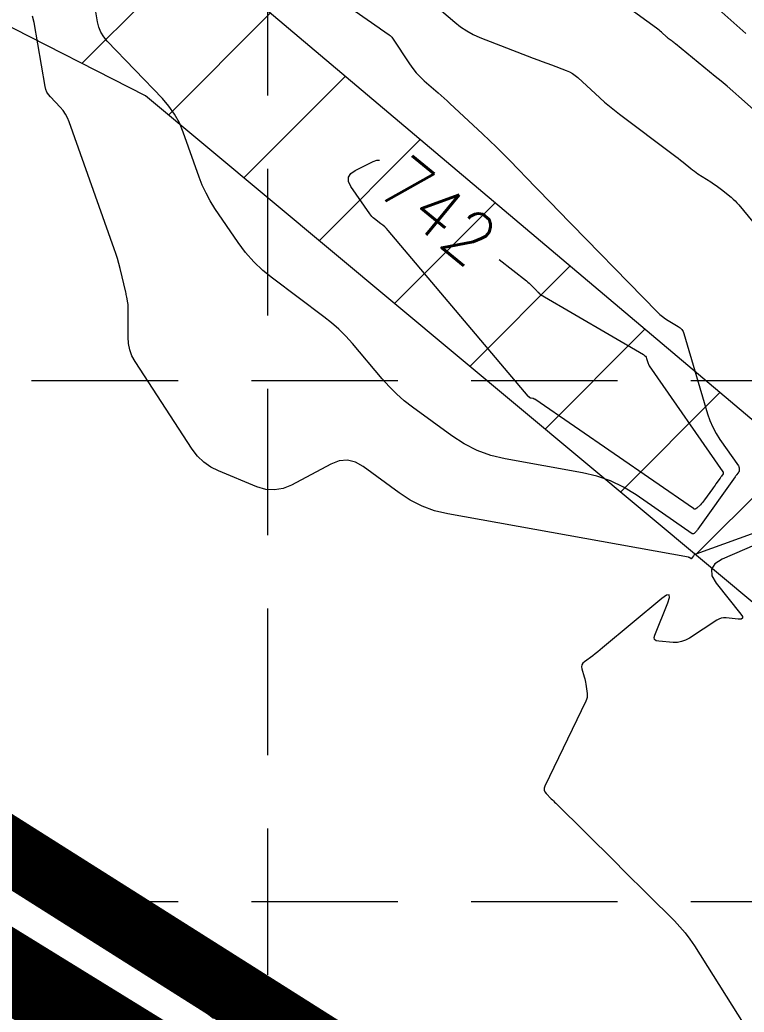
# Model space of a CAD drawing. Header units: feet. Extents: x 46644 to 49208, y 46045 to 47649.
# Drawn here: x 48186.8 to 48242.4, y 47238.4 to 47314.5 of the extents above; entities that cross this region are included whole.
import ezdxf
from ezdxf.enums import TextEntityAlignment as Align

# ---------------------------------------------------------------- set-up
doc = ezdxf.new("R2010")
doc.units = ezdxf.units.FT
doc.header["$MEASUREMENT"] = 0
doc.linetypes.add('DGN Style 3', pattern=[33.544038, 23.960027, -9.584011])
doc.linetypes.add('HIDDEN', pattern=[0.375, 0.25, -0.125])
for name, color, linetype, lineweight in [('EC', 35, 'Continuous', 0), ('LIMITS OF DISTURBANCE', 1, 'HIDDEN', 0), ('PC', 35, 'Continuous', 0), ('WATER', 5, 'Continuous', 0)]:
    doc.layers.add(name, color=color, linetype=linetype, lineweight=lineweight)
doc.layers.add('GRID', color=254, linetype='HIDDEN')
doc.layers.add('SILT FENCE', color=200, linetype='Continuous')
doc.styles.add('Style-STANDARD', font='STANDARD.shx')

msp = doc.modelspace()

# ---------------------------------------------------------------- hatches: boundary and pattern name
at = {"layer": 'WATER', "linetype": 'Continuous', "lineweight": 0}
h = msp.add_hatch(dxfattribs=at)
h.set_pattern_fill('ANSI31', color=5, scale=60, style=0)
h.paths.add_polyline_path([(47234.61, 47371.467), (47425.773, 47353.378), (47562.814, 47348.199), (47698.754, 47363.161), (47828.73, 47359.449), (47993.613, 47351.282), (48151.806, 47348.075), (48190.092, 47328.515), (48335.492, 47205.781), (48484.842, 47080.166), (48554.658, 46994.047), (48591.309, 46911.705), (48595.787, 46702.835), (48600.265, 46501.424), (48596.319, 46378.185), (48587.516, 46378.918), (48590.063, 46460.95), (48589.778, 46610.276), (48587.741, 46799.141), (48584.141, 46908.249), (48541.993, 46998.675), (48465.407, 47086.018), (48286.371, 47233.693), (48196.422, 47308.705), (48128.401, 47343.27), (47949.016, 47342.242), (47704.868, 47356.114), (47558.159, 47338.137), (47236.719, 47365.346)])

# ---------------------------------------------------------------- linework, layer by layer
at = {"layer": 'EC', "color": 35, "linetype": 'DGN Style 3', "lineweight": 0}
for p, q in [((48207.612, 47318.632), (48214.37, 47313.922)), ((48235.67, 47313.897), (48231.325, 47317.048)), ((48192.744, 47314.386), (48192.507, 47315.775)), ((48218.141, 47316.128), (48220.167, 47314.364)), ((48187.872, 47314.339), (48187.732, 47314.821)), ((48242.53, 47313.482), (48240.462, 47315.321)), ((48188.711, 47309.423), (48187.872, 47314.339)), ((48192.845, 47313.975), (48192.744, 47314.386)), ((48220.167, 47314.364), (48220.614, 47314.007)), ((48193.002, 47313.592), (48192.845, 47313.975)), ((48193.216, 47313.238), (48193.002, 47313.592)), ((48214.37, 47313.922), (48214.476, 47313.849)), ((48214.476, 47313.849), (48214.581, 47313.776)), ((48214.581, 47313.776), (48214.687, 47313.703)), ((48214.687, 47313.703), (48214.792, 47313.631)), ((48214.792, 47313.631), (48215.138, 47313.395)), ((48215.138, 47313.395), (48215.209, 47313.342)), ((48215.209, 47313.342), (48215.274, 47313.282)), ((48220.614, 47314.007), (48221.087, 47313.693)), ((48221.087, 47313.693), (48221.585, 47313.421)), ((48221.585, 47313.421), (48222.109, 47313.191)), ((48235.766, 47313.825), (48235.67, 47313.897)), ((48235.861, 47313.75), (48235.766, 47313.825)), ((48235.953, 47313.672), (48235.861, 47313.75)), ((48236.043, 47313.592), (48235.953, 47313.672)), ((48236.457, 47313.211), (48236.043, 47313.592)), ((48193.487, 47312.913), (48193.216, 47313.238)), ((48197.714, 47308.511), (48193.487, 47312.913)), ((48215.274, 47313.282), (48215.333, 47313.216)), ((48215.333, 47313.216), (48215.385, 47313.144)), ((48215.385, 47313.144), (48216.697, 47311.162)), ((48222.109, 47313.191), (48226.189, 47311.61)), ((48236.501, 47313.172), (48236.457, 47313.211)), ((48236.546, 47313.134), (48236.501, 47313.172)), ((48236.591, 47313.097), (48236.546, 47313.134)), ((48236.638, 47313.061), (48236.591, 47313.097)), ((48236.857, 47312.897), (48236.638, 47313.061)), ((48236.923, 47312.847), (48236.857, 47312.897)), ((48236.99, 47312.796), (48236.923, 47312.847)), ((48237.055, 47312.744), (48236.99, 47312.796)), ((48237.121, 47312.691), (48237.055, 47312.744)), ((48240.173, 47310.201), (48237.121, 47312.691)), ((48216.697, 47311.162), (48216.948, 47310.809)), ((48226.189, 47311.61), (48226.539, 47311.475)), ((48226.539, 47311.475), (48226.89, 47311.34)), ((48226.89, 47311.34), (48227.24, 47311.207)), ((48227.24, 47311.207), (48227.591, 47311.075)), ((48227.591, 47311.075), (48228.739, 47310.645)), ((48216.948, 47310.809), (48217.22, 47310.476)), ((48217.22, 47310.476), (48217.515, 47310.162)), ((48228.739, 47310.645), (48228.978, 47310.542)), ((48228.978, 47310.542), (48229.204, 47310.417)), ((48229.204, 47310.417), (48229.417, 47310.272)), ((48229.417, 47310.272), (48229.617, 47310.105)), ((48217.515, 47310.162), (48217.831, 47309.867)), ((48217.831, 47309.867), (48218.901, 47308.936)), ((48229.617, 47310.105), (48231.306, 47308.552)), ((48240.629, 47309.824), (48240.173, 47310.201)), ((48241.082, 47309.442), (48240.629, 47309.824)), ((48188.766, 47309.199), (48188.711, 47309.423)), ((48188.852, 47308.99), (48188.766, 47309.199)), ((48188.968, 47308.797), (48188.852, 47308.99)), ((48189.116, 47308.62), (48188.968, 47308.797)), ((48218.901, 47308.936), (48219.129, 47308.735)), ((48219.129, 47308.735), (48219.356, 47308.533)), ((48241.531, 47309.056), (48241.082, 47309.442)), ((48241.976, 47308.664), (48241.531, 47309.056)), ((48189.876, 47307.828), (48189.116, 47308.62)), ((48198.22, 47307.925), (48197.714, 47308.511)), ((48219.356, 47308.533), (48219.581, 47308.329)), ((48219.581, 47308.329), (48219.804, 47308.123)), ((48219.804, 47308.123), (48222.314, 47305.789)), ((48231.306, 47308.552), (48231.672, 47308.224)), ((48231.672, 47308.224), (48232.045, 47307.906)), ((48244.041, 47306.828), (48241.976, 47308.664)), ((48190.094, 47307.577), (48189.876, 47307.828)), ((48190.281, 47307.307), (48190.094, 47307.577)), ((48190.438, 47307.018), (48190.281, 47307.307)), ((48198.657, 47307.296), (48198.22, 47307.925)), ((48199.023, 47306.624), (48198.657, 47307.296)), ((48232.045, 47307.906), (48232.427, 47307.597)), ((48232.427, 47307.597), (48232.817, 47307.298)), ((48232.817, 47307.298), (48236.953, 47304.203)), ((48190.566, 47306.711), (48190.438, 47307.018)), ((48194.017, 47296.971), (48190.566, 47306.711)), ((48199.32, 47305.908), (48199.023, 47306.624)), ((48200.539, 47302.468), (48199.32, 47305.908)), ((48222.314, 47305.789), (48222.848, 47305.286)), ((48222.848, 47305.286), (48223.376, 47304.776)), ((48223.376, 47304.776), (48223.896, 47304.259)), ((48223.896, 47304.259), (48224.411, 47303.735)), ((48236.953, 47304.203), (48237.144, 47304.059)), ((48212.516, 47302.97), (48213.903, 47303.666)), ((48213.903, 47303.666), (48214.192, 47303.766)), ((48214.192, 47303.766), (48214.384, 47303.768)), ((48224.411, 47303.735), (48226.378, 47301.703)), ((48237.144, 47304.059), (48237.333, 47303.913)), ((48237.333, 47303.913), (48237.52, 47303.765)), ((48237.52, 47303.765), (48237.706, 47303.615)), ((48237.706, 47303.615), (48238.31, 47303.121)), ((48212.013, 47302.454), (48212.178, 47302.735)), ((48212.178, 47302.735), (48212.516, 47302.97)), ((48238.31, 47303.121), (48238.441, 47303.018)), ((48238.441, 47303.018), (48238.575, 47302.918)), ((48238.575, 47302.918), (48238.712, 47302.822)), ((48238.712, 47302.822), (48238.851, 47302.73)), ((48238.851, 47302.73), (48239.84, 47302.097)), ((48200.785, 47301.839), (48200.539, 47302.468)), ((48212.02, 47302.129), (48212.013, 47302.454)), ((48212.201, 47301.759), (48212.02, 47302.129)), ((48239.84, 47302.097), (48240.05, 47301.958)), ((48240.05, 47301.958), (48240.256, 47301.815)), ((48201.069, 47301.23), (48200.785, 47301.839)), ((48201.392, 47300.64), (48201.069, 47301.23)), ((48213.64, 47299.646), (48212.201, 47301.759)), ((48226.378, 47301.703), (48226.8, 47301.268)), ((48226.8, 47301.268), (48227.222, 47300.833)), ((48240.256, 47301.815), (48240.458, 47301.666)), ((48240.458, 47301.666), (48240.657, 47301.511)), ((48240.657, 47301.511), (48241.401, 47300.918)), ((48201.754, 47300.071), (48201.392, 47300.64)), ((48227.222, 47300.833), (48227.644, 47300.399)), ((48227.644, 47300.399), (48228.067, 47299.965)), ((48241.401, 47300.918), (48241.557, 47300.787)), ((48241.557, 47300.787), (48241.705, 47300.648)), ((48241.705, 47300.648), (48241.845, 47300.502)), ((48241.845, 47300.502), (48241.979, 47300.348)), ((48241.979, 47300.348), (48246.528, 47294.8)), ((48203.533, 47297.457), (48201.754, 47300.071)), ((48213.719, 47299.54), (48213.64, 47299.646)), ((48228.067, 47299.965), (48235.726, 47292.117)), ((48213.806, 47299.441), (48213.719, 47299.54)), ((48213.901, 47299.349), (48213.806, 47299.441)), ((48214.004, 47299.266), (48213.901, 47299.349)), ((48214.504, 47298.893), (48214.004, 47299.266)), ((48214.653, 47298.775), (48214.504, 47298.893)), ((48214.795, 47298.649), (48214.653, 47298.775)), ((48214.929, 47298.515), (48214.795, 47298.649)), ((48215.056, 47298.373), (48214.929, 47298.515)), ((48225.817, 47285.644), (48215.056, 47298.373)), ((48204.106, 47296.685), (48203.533, 47297.457)), ((48194.145, 47296.594), (48194.017, 47296.971)), ((48194.263, 47296.214), (48194.145, 47296.594)), ((48204.738, 47295.968), (48204.106, 47296.685)), ((48194.371, 47295.831), (48194.263, 47296.214)), ((48194.469, 47295.445), (48194.371, 47295.831)), ((48205.426, 47295.307), (48204.738, 47295.968)), ((48223.59, 47296.154), (48225.682, 47294.5)), ((48194.902, 47293.637), (48194.469, 47295.445)), ((48206.173, 47294.7), (48205.426, 47295.307)), ((48210.121, 47291.755), (48206.173, 47294.7)), ((48225.682, 47294.5), (48225.785, 47294.416)), ((48225.785, 47294.416), (48225.885, 47294.328)), ((48225.885, 47294.328), (48225.982, 47294.237)), ((48194.924, 47293.543), (48194.902, 47293.637)), ((48194.944, 47293.45), (48194.924, 47293.543)), ((48225.982, 47294.237), (48226.076, 47294.143)), ((48226.076, 47294.143), (48226.449, 47293.759)), ((48226.449, 47293.759), (48226.479, 47293.728)), ((48226.479, 47293.728), (48226.508, 47293.697)), ((48226.508, 47293.697), (48226.538, 47293.666)), ((48226.538, 47293.666), (48226.568, 47293.636)), ((48226.568, 47293.636), (48226.666, 47293.535)), ((48226.666, 47293.535), (48226.688, 47293.515)), ((48226.688, 47293.515), (48226.711, 47293.496)), ((48226.711, 47293.496), (48226.735, 47293.478)), ((48194.963, 47293.356), (48194.944, 47293.45)), ((48194.98, 47293.262), (48194.963, 47293.356)), ((48195.057, 47292.822), (48194.98, 47293.262)), ((48195.078, 47292.687), (48195.057, 47292.822)), ((48226.735, 47293.478), (48226.76, 47293.462)), ((48226.76, 47293.462), (48234.673, 47288.84)), ((48195.092, 47292.552), (48195.078, 47292.687)), ((48195.08, 47290.187), (48195.102, 47292.28)), ((48195.1, 47292.416), (48195.092, 47292.552)), ((48195.102, 47292.28), (48195.1, 47292.416)), ((48235.726, 47292.117), (48235.921, 47291.93)), ((48210.714, 47291.286), (48210.121, 47291.755)), ((48211.278, 47290.785), (48210.714, 47291.286)), ((48235.921, 47291.93), (48236.126, 47291.758)), ((48236.126, 47291.758), (48236.344, 47291.6)), ((48236.344, 47291.6), (48236.572, 47291.456)), ((48236.572, 47291.456), (48237.336, 47291.01)), ((48211.811, 47290.253), (48211.278, 47290.785)), ((48237.336, 47291.01), (48237.486, 47290.903)), ((48237.486, 47290.903), (48237.608, 47290.775)), ((48237.608, 47290.775), (48237.703, 47290.626)), ((48237.703, 47290.626), (48237.771, 47290.455)), ((48237.771, 47290.455), (48239.592, 47284.302)), ((48195.11, 47289.69), (48195.08, 47290.187)), ((48195.21, 47289.214), (48195.11, 47289.69)), ((48212.316, 47289.69), (48211.811, 47290.253)), ((48214.6, 47286.988), (48212.316, 47289.69)), ((48195.381, 47288.758), (48195.21, 47289.214)), ((48195.622, 47288.323), (48195.381, 47288.758)), ((48200.014, 47281.58), (48195.622, 47288.323)), ((48234.673, 47288.84), (48234.752, 47288.784)), ((48234.752, 47288.784), (48234.816, 47288.717)), ((48234.816, 47288.717), (48234.866, 47288.638)), ((48234.866, 47288.638), (48234.902, 47288.548)), ((48234.902, 47288.548), (48234.995, 47288.235)), ((48234.995, 47288.235), (48235.017, 47288.169)), ((48235.017, 47288.169), (48235.044, 47288.106)), ((48235.044, 47288.106), (48235.077, 47288.045)), ((48235.077, 47288.045), (48235.114, 47287.986)), ((48235.114, 47287.986), (48240.768, 47279.848)), ((48215.133, 47286.394), (48214.6, 47286.988)), ((48215.698, 47285.834), (48215.133, 47286.394)), ((48216.296, 47285.308), (48215.698, 47285.834)), ((48216.926, 47284.816), (48216.296, 47285.308)), ((48225.83, 47285.629), (48225.817, 47285.644)), ((48225.844, 47285.615), (48225.83, 47285.629)), ((48225.859, 47285.602), (48225.844, 47285.615)), ((48225.875, 47285.59), (48225.859, 47285.602)), ((48225.949, 47285.536), (48225.875, 47285.59)), ((48225.971, 47285.521), (48225.949, 47285.536)), ((48225.995, 47285.509), (48225.971, 47285.521)), ((48226.02, 47285.5), (48225.995, 47285.509)), ((48226.046, 47285.494), (48226.02, 47285.5)), ((48226.171, 47285.471), (48226.046, 47285.494)), ((48226.208, 47285.463), (48226.171, 47285.471)), ((48226.244, 47285.45), (48226.208, 47285.463)), ((48226.278, 47285.434), (48226.244, 47285.45)), ((48226.311, 47285.414), (48226.278, 47285.434)), ((48238.494, 47277.025), (48226.311, 47285.414)), ((48219.939, 47282.604), (48216.926, 47284.816)), ((48239.592, 47284.302), (48239.769, 47283.782)), ((48239.769, 47283.782), (48239.985, 47283.281)), ((48239.985, 47283.281), (48240.241, 47282.799)), ((48220.887, 47281.986), (48219.939, 47282.604)), ((48240.241, 47282.799), (48240.536, 47282.336)), ((48240.536, 47282.336), (48241.951, 47280.299)), ((48200.42, 47281.046), (48200.014, 47281.58)), ((48221.886, 47281.486), (48220.887, 47281.986)), ((48222.935, 47281.105), (48221.886, 47281.486)), ((48200.89, 47280.59), (48200.42, 47281.046)), ((48201.426, 47280.212), (48200.89, 47280.59)), ((48211.306, 47280.679), (48210.666, 47280.433)), ((48211.931, 47280.73), (48211.306, 47280.679)), ((48212.542, 47280.588), (48211.931, 47280.73)), ((48213.138, 47280.252), (48212.542, 47280.588)), ((48224.036, 47280.842), (48222.935, 47281.105)), ((48229.97, 47279.771), (48224.036, 47280.842)), ((48202.026, 47279.913), (48201.426, 47280.212)), ((48204.98, 47278.699), (48202.026, 47279.913)), ((48210.666, 47280.433), (48207.637, 47278.829)), ((48215.89, 47278.232), (48213.138, 47280.252)), ((48231.07, 47279.513), (48229.97, 47279.771)), ((48240.768, 47279.848), (48240.776, 47279.834)), ((48240.776, 47279.834), (48240.782, 47279.82)), ((48240.782, 47279.82), (48240.786, 47279.804)), ((48240.786, 47279.804), (48240.788, 47279.789)), ((48240.788, 47279.789), (48240.791, 47279.735)), ((48241.939, 47279.781), (48241.819, 47279.611)), ((48241.946, 47279.791), (48241.939, 47279.781)), ((48241.953, 47279.802), (48241.946, 47279.791)), ((48241.951, 47280.299), (48241.975, 47280.259)), ((48241.961, 47279.812), (48241.953, 47279.802)), ((48241.968, 47279.822), (48241.961, 47279.812)), ((48242.002, 47279.87), (48241.968, 47279.822)), ((48241.975, 47280.259), (48241.993, 47280.216)), ((48241.993, 47280.216), (48242.005, 47280.171)), ((48242.011, 47279.886), (48242.002, 47279.87)), ((48242.005, 47280.171), (48242.011, 47280.124)), ((48242.011, 47280.124), (48242.021, 47279.936)), ((48242.018, 47279.901), (48242.011, 47279.886)), ((48242.021, 47279.918), (48242.018, 47279.901)), ((48242.021, 47279.936), (48242.021, 47279.918)), ((48232.125, 47279.143), (48231.07, 47279.513)), ((48233.134, 47278.663), (48232.125, 47279.143)), ((48241.716, 47279.465), (48238.849, 47275.435)), ((48240.548, 47279.37), (48240.231, 47278.919)), ((48240.575, 47279.408), (48240.548, 47279.37)), ((48240.601, 47279.445), (48240.575, 47279.408)), ((48240.628, 47279.482), (48240.601, 47279.445)), ((48240.654, 47279.52), (48240.628, 47279.482)), ((48240.779, 47279.694), (48240.654, 47279.52)), ((48240.785, 47279.704), (48240.779, 47279.694)), ((48240.789, 47279.714), (48240.785, 47279.704)), ((48240.791, 47279.724), (48240.789, 47279.714)), ((48240.791, 47279.735), (48240.791, 47279.724)), ((48241.742, 47279.502), (48241.716, 47279.465)), ((48241.768, 47279.538), (48241.742, 47279.502)), ((48241.794, 47279.575), (48241.768, 47279.538)), ((48241.819, 47279.611), (48241.794, 47279.575)), ((48205.656, 47278.498), (48204.98, 47278.699)), ((48206.324, 47278.453), (48205.656, 47278.498)), ((48206.984, 47278.563), (48206.324, 47278.453)), ((48207.637, 47278.829), (48206.984, 47278.563)), ((48234.097, 47278.071), (48233.134, 47278.663)), ((48239.958, 47278.532), (48239.357, 47277.688)), ((48240.026, 47278.629), (48239.958, 47278.532)), ((48240.095, 47278.725), (48240.026, 47278.629)), ((48240.163, 47278.822), (48240.095, 47278.725)), ((48240.231, 47278.919), (48240.163, 47278.822)), ((48216.755, 47277.667), (48215.89, 47278.232)), ((48217.667, 47277.211), (48216.755, 47277.667)), ((48238.413, 47275.099), (48234.097, 47278.071)), ((48249.847, 47277.541), (48238.676, 47273.537)), ((48239.208, 47277.498), (48239.127, 47277.408)), ((48239.285, 47277.591), (48239.208, 47277.498)), ((48239.357, 47277.688), (48239.285, 47277.591)), ((48218.626, 47276.863), (48217.667, 47277.211)), ((48219.631, 47276.623), (48218.626, 47276.863)), ((48238.563, 47276.99), (48238.494, 47277.025)), ((48238.63, 47276.982), (48238.563, 47276.99)), ((48238.694, 47277.001), (48238.63, 47276.982)), ((48238.756, 47277.046), (48238.694, 47277.001)), ((48239.042, 47277.322), (48238.756, 47277.046)), ((48239.127, 47277.408), (48239.042, 47277.322)), ((48249.874, 47277.158), (48240.697, 47273.13)), ((48238.133, 47273.283), (48219.631, 47276.623)), ((48238.69, 47275.249), (48238.545, 47275.11)), ((48238.733, 47275.293), (48238.69, 47275.249)), ((48238.774, 47275.338), (48238.733, 47275.293)), ((48238.813, 47275.385), (48238.774, 47275.338)), ((48238.849, 47275.435), (48238.813, 47275.385)), ((48238.447, 47275.081), (48238.413, 47275.099)), ((48238.481, 47275.077), (48238.447, 47275.081)), ((48238.514, 47275.087), (48238.481, 47275.077)), ((48238.545, 47275.11), (48238.514, 47275.087)), ((48238.159, 47273.277), (48238.133, 47273.283)), ((48238.184, 47273.268), (48238.159, 47273.277)), ((48238.207, 47273.257), (48238.184, 47273.268)), ((48238.23, 47273.243), (48238.207, 47273.257)), ((48238.331, 47273.173), (48238.23, 47273.243)), ((48238.332, 47273.173), (48238.331, 47273.173)), ((48238.333, 47273.173), (48238.332, 47273.173)), ((48238.334, 47273.173), (48238.333, 47273.173)), ((48238.333, 47273.173), (48238.333, 47273.173)), ((48238.337, 47273.177), (48238.334, 47273.173)), ((48238.338, 47273.178), (48238.337, 47273.177)), ((48238.339, 47273.179), (48238.338, 47273.178)), ((48238.34, 47273.18), (48238.339, 47273.179)), ((48238.341, 47273.181), (48238.34, 47273.18)), ((48238.498, 47273.402), (48238.341, 47273.181)), ((48238.535, 47273.446), (48238.498, 47273.402)), ((48238.577, 47273.483), (48238.535, 47273.446)), ((48238.624, 47273.514), (48238.577, 47273.483)), ((48238.676, 47273.537), (48238.624, 47273.514)), ((48240.697, 47273.13), (48240.139, 47272.783)), ((48240.139, 47272.783), (48239.878, 47272.363)), ((48239.878, 47272.363), (48239.913, 47271.87)), ((48239.913, 47271.87), (48240.246, 47271.303)), ((48240.246, 47271.303), (48242.141, 47268.929)), ((48236.078, 47270.12), (48231.529, 47266.33)), ((48236.435, 47270.374), (48236.078, 47270.12)), ((48236.629, 47270.404), (48236.435, 47270.374)), ((48236.529, 47269.792), (48236.661, 47270.21)), ((48236.661, 47270.21), (48236.629, 47270.404)), ((48235.537, 47267.32), (48236.529, 47269.792)), ((48240.292, 47268.457), (48238.19, 47267.079)), ((48240.461, 47268.549), (48240.292, 47268.457)), ((48240.637, 47268.61), (48240.461, 47268.549)), ((48240.822, 47268.638), (48240.637, 47268.61)), ((48241.015, 47268.635), (48240.822, 47268.638)), ((48241.931, 47268.544), (48241.015, 47268.635)), ((48242.155, 47268.547), (48241.931, 47268.544)), ((48242.141, 47268.929), (48242.259, 47268.74)), ((48242.264, 47268.613), (48242.155, 47268.547)), ((48242.259, 47268.74), (48242.264, 47268.613)), ((48235.489, 47267.124), (48235.537, 47267.32)), ((48235.522, 47266.979), (48235.489, 47267.124)), ((48235.637, 47266.885), (48235.522, 47266.979)), ((48235.834, 47266.842), (48235.637, 47266.885)), ((48236.942, 47266.758), (48235.834, 47266.842)), ((48237.898, 47266.919), (48237.593, 47266.812)), ((48238.19, 47267.079), (48237.898, 47266.919)), ((48231.341, 47266.175), (48231.151, 47266.024)), ((48231.529, 47266.33), (48231.341, 47266.175)), ((48237.275, 47266.758), (48236.942, 47266.758)), ((48237.593, 47266.812), (48237.275, 47266.758)), ((48230.763, 47265.731), (48230.123, 47265.261)), ((48230.958, 47265.876), (48230.763, 47265.731)), ((48231.151, 47266.024), (48230.958, 47265.876)), ((48229.94, 47265.028), (48229.917, 47264.888)), ((48229.917, 47264.888), (48229.94, 47264.732)), ((48230.008, 47265.152), (48229.94, 47265.028)), ((48229.94, 47264.732), (48230.118, 47264.101)), ((48230.123, 47265.261), (48230.008, 47265.152)), ((48230.118, 47264.101), (48230.153, 47263.965)), ((48230.153, 47263.965), (48230.184, 47263.828)), ((48230.184, 47263.828), (48230.21, 47263.691)), ((48230.21, 47263.691), (48230.232, 47263.552)), ((48230.232, 47263.552), (48230.331, 47262.826)), ((48230.295, 47262.376), (48230.237, 47262.233)), ((48230.329, 47262.522), (48230.295, 47262.376)), ((48230.342, 47262.673), (48230.329, 47262.522)), ((48230.331, 47262.826), (48230.342, 47262.673)), ((48230.237, 47262.233), (48227.085, 47255.711)), ((48227.034, 47255.559), (48227.033, 47255.415)), ((48227.033, 47255.415), (48227.082, 47255.28)), ((48227.085, 47255.711), (48227.034, 47255.559)), ((48227.082, 47255.28), (48227.181, 47255.153)), ((48227.181, 47255.153), (48227.584, 47254.754)), ((48227.584, 47254.754), (48227.67, 47254.668)), ((48227.67, 47254.668), (48227.757, 47254.582)), ((48227.757, 47254.582), (48227.843, 47254.497)), ((48227.843, 47254.497), (48227.929, 47254.411)), ((48227.929, 47254.411), (48232.507, 47249.872)), ((48232.507, 47249.872), (48233.131, 47249.253)), ((48233.131, 47249.253), (48233.756, 47248.634)), ((48233.756, 47248.634), (48234.38, 47248.015)), ((48234.38, 47248.015), (48235.004, 47247.396)), ((48235.004, 47247.396), (48237.044, 47245.374)), ((48237.044, 47245.374), (48237.467, 47244.93)), ((48237.467, 47244.93), (48237.864, 47244.464)), ((48237.864, 47244.464), (48238.233, 47243.976)), ((48238.233, 47243.976), (48238.576, 47243.467)), ((48238.576, 47243.467), (48244.751, 47233.703))]:
    msp.add_line(p, q, dxfattribs=at)
at = {"layer": 'GRID', "color": 252, "linetype": 'HIDDEN', "lineweight": 0, "ltscale": 45}
for p, q in [((48205.803, 47606.853), (48205.803, 46206.677)), ((46685.803, 47286.853), (49165.803, 47286.853)), ((46685.803, 47246.853), (49165.803, 47246.853))]:
    msp.add_line(p, q, dxfattribs=at)
at = {"layer": 'LIMITS OF DISTURBANCE', "color": 1, "linetype": 'HIDDEN', "lineweight": 0, "ltscale": 100, "const_width": 5}
msp.add_lwpolyline([(48545.896, 46901.992), (48530.752, 46965.752), (48438.155, 47091.411), (48057.338, 47332.042), (48057.381, 47364.091), (47988.179, 47367.055), (47993.615, 47462.003), (48019.239, 47548.29), (47922.55, 47572.553), (47894.549, 47389.551), (47873.413, 47386.734), (47887.034, 47366.077), (47882.94, 47325.906), (47684.604, 47325.112)], dxfattribs=at)
at = {"layer": 'PC', "color": 35, "linetype": 'Continuous', "lineweight": 0, "flags": 128}
msp.add_lwpolyline([(48201.633, 47237.89), (48194.644, 47243.352), (48188.804, 47248.087), (48184.35, 47251.863), (48181.522, 47254.445), (48181.683, 47255.051)], dxfattribs=at)
at = {"layer": 'SILT FENCE', "linetype": 'Continuous', "lineweight": 0, "const_width": 6}
msp.add_lwpolyline([(47960.891, 47337.136), (47964.245, 47319.455), (48059.79, 47319.301), (48271.655, 47188.73), (48433.745, 47086.159), (48525.131, 46962.654), (48558.299, 46824.359), (48553.075, 46411.837), (48553.159, 46409.695), (48334.383, 46390.989), (48041.778, 46578.973), (47979.264, 46521.686)], dxfattribs=at)
at = {"layer": 'WATER', "color": 5, "linetype": 'Continuous', "lineweight": 0}
msp.add_lwpolyline([(47698.754, 47363.161), (47828.73, 47359.449), (47993.613, 47351.282), (48151.806, 47348.075), (48190.092, 47328.515), (48335.492, 47205.781), (48484.842, 47080.166), (48554.658, 46994.047), (48591.309, 46911.705), (48595.787, 46702.835), (48600.265, 46501.424), (48596.319, 46378.185), (48587.516, 46378.918), (48590.063, 46460.95), (48589.778, 46610.276), (48587.741, 46799.141), (48584.141, 46908.249), (48541.993, 46998.675), (48465.407, 47086.018), (48286.371, 47233.693), (48196.422, 47308.705), (48128.401, 47343.27), (47949.016, 47342.242), (47704.868, 47356.114)], dxfattribs=at)

# ---------------------------------------------------------------- texts
at = {"layer": 'EC', "color": 35, "linetype": 'DGN Style 3', "lineweight": 0, "style": 'Style-STANDARD'}
msp.add_text('742', height=4, rotation=320.40696, dxfattribs=at).set_placement((48218.884, 47299.875), align=Align.MIDDLE_CENTER)

doc.saveas('drawing.dxf')
